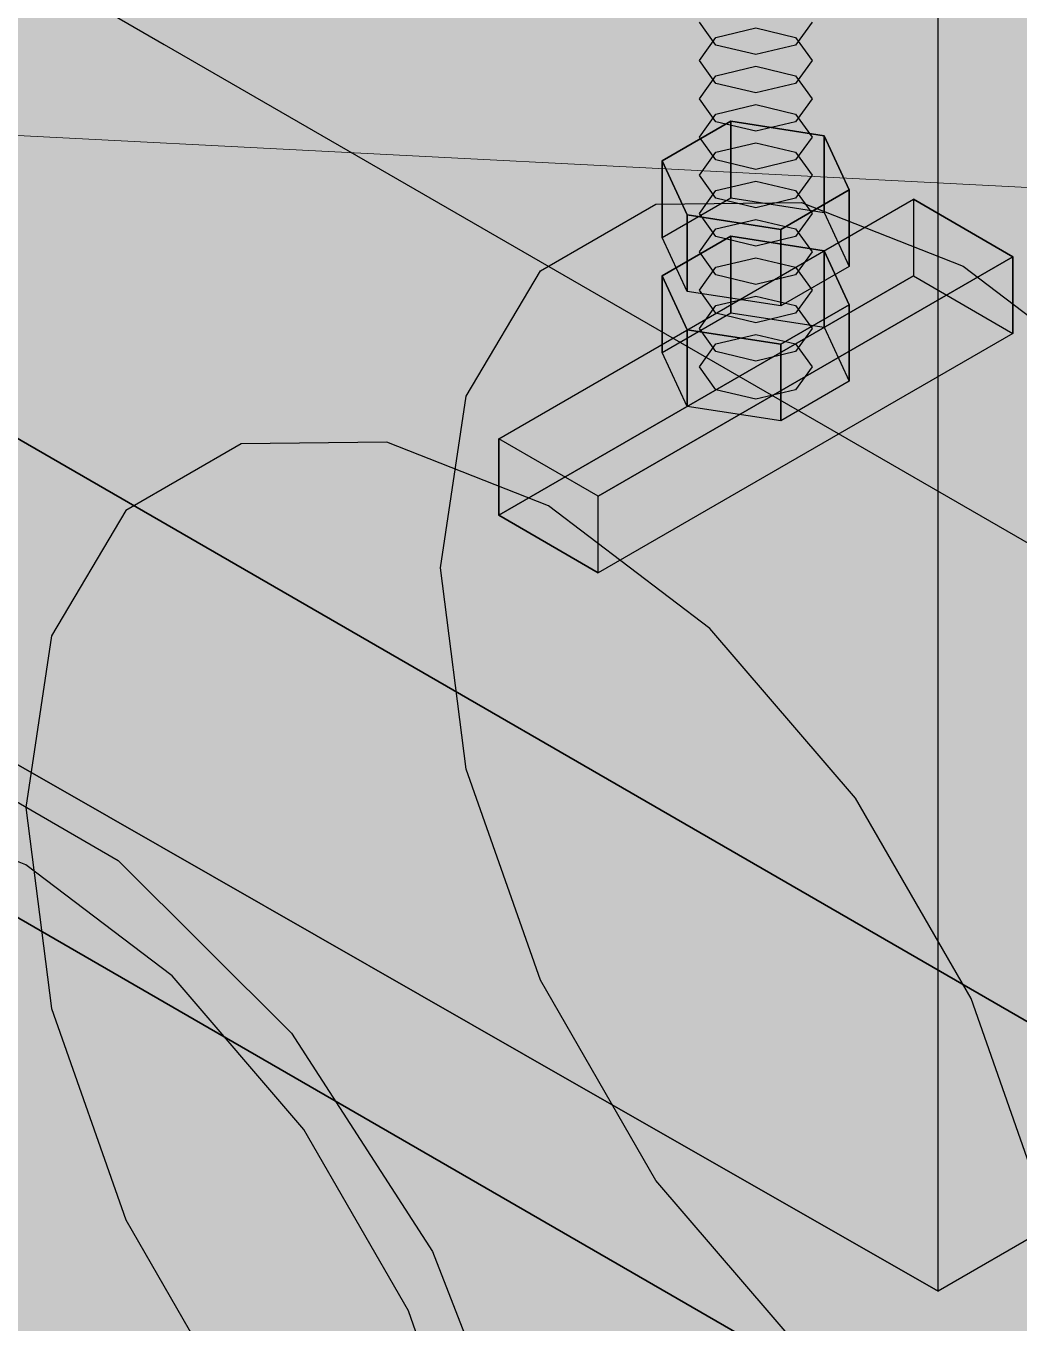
# Model space of a CAD drawing. Header units: metres. Extents: x 0 to 18.2, y -10 to 8.9.
# Drawn here: x 3.0688 to 3.1725, y 5.1132 to 5.2486 of the extents above; entities that cross this region are included whole.
import ezdxf

# ---------------------------------------------------------------- set-up
doc = ezdxf.new("R2010")
doc.units = ezdxf.units.M
doc.header["$LTSCALE"] = 0.25
doc.layers.add('ISO-ARISTAS', color=8, linetype='CONTINUOUS')
doc.layers.add('ISO-CONCRETO-SUP', color=254, linetype='CONTINUOUS', true_color=0xe8e8e8)
doc.layers.add('LLAMADAS', color=30, linetype='CONTINUOUS', lineweight=18)

msp = doc.modelspace()

# ---------------------------------------------------------------- linework, layer by layer
at = {"layer": 'ISO-ARISTAS', "color": 250}
for p, q in [((2.89558, 5.355), (3.08322, 5.24667)), ((2.89558, 5.355), (3.08322, 5.24667)), ((3.16405, 5.1165), (3.16405, 5.3165)), ((3.16405, 5.2165), (3.16405, 5.2665)), ((3.08322, 5.14667), (2.89558, 5.255)), ((2.89558, 5.255), (3.08322, 5.14667)), ((3.14084, 5.2466), (3.13911, 5.249)), ((3.14084, 5.2474), (3.14499, 5.24839)), ((3.14499, 5.24839), (3.14915, 5.2474)), ((3.15087, 5.249), (3.14915, 5.2466)), ((3.13911, 5.245), (3.14084, 5.2474)), ((3.14915, 5.2474), (3.15087, 5.245)), ((3.08322, 5.24667), (3.27085, 5.13833)), ((3.08322, 5.24667), (3.27085, 5.13833)), ((3.14499, 5.24561), (3.14084, 5.2466)), ((3.14915, 5.2466), (3.14499, 5.24561)), ((3.14084, 5.2426), (3.13911, 5.245)), ((3.14084, 5.2434), (3.14499, 5.24439)), ((3.14499, 5.24439), (3.14915, 5.2434)), ((3.15087, 5.245), (3.14915, 5.2426)), ((3.13911, 5.241), (3.14084, 5.2434)), ((3.14915, 5.2434), (3.15087, 5.241)), ((3.14499, 5.24161), (3.14084, 5.2426)), ((3.14915, 5.2426), (3.14499, 5.24161)), ((3.14084, 5.2386), (3.13911, 5.241)), ((3.14084, 5.2394), (3.14499, 5.24039)), ((3.14499, 5.24039), (3.14915, 5.2394)), ((3.15087, 5.241), (3.14915, 5.2386)), ((3.13911, 5.237), (3.14084, 5.2394)), ((3.14915, 5.2394), (3.15087, 5.237)), ((3.14238, 5.23864), (3.13523, 5.23451)), ((3.13523, 5.23451), (3.14238, 5.23864)), ((3.14499, 5.23761), (3.14084, 5.2386)), ((3.15214, 5.23713), (3.14238, 5.23864)), ((3.14238, 5.23864), (3.14238, 5.23064)), ((3.14238, 5.23064), (3.14238, 5.23864)), ((3.14238, 5.23864), (3.15214, 5.23713)), ((3.14915, 5.2386), (3.14499, 5.23761)), ((3.14084, 5.2346), (3.13911, 5.237)), ((3.14084, 5.2354), (3.14499, 5.23639)), ((3.14499, 5.23639), (3.14915, 5.2354)), ((3.15087, 5.237), (3.14915, 5.2346)), ((3.15214, 5.22913), (3.15214, 5.23713)), ((3.15476, 5.23149), (3.15214, 5.23713)), ((3.15214, 5.23713), (3.15214, 5.22913)), ((3.15214, 5.23713), (3.15476, 5.23149)), ((3.13911, 5.233), (3.14084, 5.2354)), ((3.14915, 5.2354), (3.15087, 5.233)), ((3.13523, 5.23451), (3.13523, 5.22651)), ((3.13523, 5.22651), (3.13523, 5.23451)), ((3.13523, 5.23451), (3.13784, 5.22887)), ((3.13784, 5.22887), (3.13523, 5.23451)), ((3.14499, 5.23361), (3.14084, 5.2346)), ((3.14915, 5.2346), (3.14499, 5.23361)), ((3.14084, 5.2306), (3.13911, 5.233)), ((3.14084, 5.2314), (3.14499, 5.23239)), ((3.14499, 5.23239), (3.14915, 5.2314)), ((3.15087, 5.233), (3.14915, 5.2306)), ((3.13523, 5.22651), (3.14238, 5.23064)), ((3.13523, 5.22651), (3.14238, 5.23064)), ((3.13911, 5.229), (3.14084, 5.2314)), ((3.14238, 5.23064), (3.15214, 5.22913)), ((3.14238, 5.23064), (3.15214, 5.22913)), ((3.15476, 5.23149), (3.14761, 5.22736)), ((3.14761, 5.22736), (3.15476, 5.23149)), ((3.14915, 5.2314), (3.15087, 5.229)), ((3.15476, 5.22349), (3.15476, 5.23149)), ((3.15476, 5.23149), (3.15476, 5.22349)), ((3.11815, 5.2055), (3.16145, 5.2305)), ((3.11815, 5.2055), (3.16145, 5.2305)), ((3.1225, 5.22301), (3.13457, 5.22998)), ((3.13457, 5.22998), (3.14978, 5.23015)), ((3.14499, 5.22961), (3.14084, 5.2306)), ((3.14915, 5.2306), (3.14499, 5.22961)), ((3.14978, 5.23015), (3.16664, 5.2235)), ((3.17184, 5.2245), (3.16145, 5.2305)), ((3.16145, 5.2305), (3.16145, 5.2225)), ((3.16145, 5.2305), (3.16145, 5.2225)), ((3.16145, 5.2305), (3.17184, 5.2245)), ((3.13784, 5.22887), (3.13784, 5.22087)), ((3.14761, 5.22736), (3.13784, 5.22887)), ((3.13784, 5.22087), (3.13784, 5.22887)), ((3.13784, 5.22887), (3.14761, 5.22736)), ((3.14084, 5.2266), (3.13911, 5.229)), ((3.14084, 5.2274), (3.14499, 5.22839)), ((3.14499, 5.22839), (3.14915, 5.2274)), ((3.15087, 5.229), (3.14915, 5.2266)), ((3.15214, 5.22913), (3.15476, 5.22349)), ((3.15214, 5.22913), (3.15476, 5.22349)), ((3.14238, 5.22664), (3.13523, 5.22251)), ((3.13523, 5.22251), (3.14238, 5.22664)), ((3.13911, 5.225), (3.14084, 5.2274)), ((3.14499, 5.22561), (3.14084, 5.2266)), ((3.15214, 5.22513), (3.14238, 5.22664)), ((3.14238, 5.22664), (3.14238, 5.21864)), ((3.14238, 5.21864), (3.14238, 5.22664)), ((3.14238, 5.22664), (3.15214, 5.22513)), ((3.14915, 5.2266), (3.14499, 5.22561)), ((3.14761, 5.21936), (3.14761, 5.22736)), ((3.14761, 5.22736), (3.14761, 5.21936)), ((3.14915, 5.2274), (3.15087, 5.225)), ((3.13784, 5.22087), (3.13523, 5.22651)), ((3.13784, 5.22087), (3.13523, 5.22651)), ((3.17184, 5.2245), (3.12854, 5.1995)), ((3.12854, 5.1995), (3.17184, 5.2245)), ((3.14084, 5.2226), (3.13911, 5.225)), ((3.14084, 5.2234), (3.14499, 5.22439)), ((3.14499, 5.22439), (3.14915, 5.2234)), ((3.15087, 5.225), (3.14915, 5.2226)), ((3.15214, 5.21713), (3.15214, 5.22513)), ((3.15476, 5.21949), (3.15214, 5.22513)), ((3.15214, 5.22513), (3.15214, 5.21713)), ((3.15214, 5.22513), (3.15476, 5.21949)), ((3.17184, 5.2165), (3.17184, 5.2245)), ((3.17184, 5.2245), (3.17184, 5.2165)), ((3.11475, 5.20993), (3.1225, 5.22301)), ((3.16145, 5.2225), (3.11815, 5.1975)), ((3.11815, 5.1975), (3.16145, 5.2225)), ((3.13523, 5.22251), (3.13523, 5.21451)), ((3.13523, 5.21451), (3.13523, 5.22251)), ((3.13523, 5.22251), (3.13784, 5.21687)), ((3.13784, 5.21687), (3.13523, 5.22251)), ((3.13911, 5.221), (3.14084, 5.2234)), ((3.14499, 5.22161), (3.14084, 5.2226)), ((3.14915, 5.2226), (3.14499, 5.22161)), ((3.15476, 5.22349), (3.14761, 5.21936)), ((3.15476, 5.22349), (3.14761, 5.21936)), ((3.14915, 5.2234), (3.15087, 5.221)), ((3.16145, 5.2225), (3.17184, 5.2165)), ((3.16145, 5.2225), (3.17184, 5.2165)), ((3.16664, 5.2235), (3.1835, 5.21068)), ((3.22755, 5.11333), (3.03991, 5.22167)), ((3.03991, 5.22167), (3.22755, 5.11333)), ((3.14761, 5.21936), (3.13784, 5.22087)), ((3.14761, 5.21936), (3.13784, 5.22087)), ((3.14084, 5.2186), (3.13911, 5.221)), ((3.14084, 5.2194), (3.14499, 5.22039)), ((3.14499, 5.22039), (3.14915, 5.2194)), ((3.15087, 5.221), (3.14915, 5.2186)), ((3.13523, 5.21451), (3.14238, 5.21864)), ((3.13523, 5.21451), (3.14238, 5.21864)), ((3.13911, 5.217), (3.14084, 5.2194)), ((3.14499, 5.21761), (3.14084, 5.2186)), ((3.14238, 5.21864), (3.15214, 5.21713)), ((3.14238, 5.21864), (3.15214, 5.21713)), ((3.14915, 5.2186), (3.14499, 5.21761)), ((3.15476, 5.21949), (3.14761, 5.21536)), ((3.14761, 5.21536), (3.15476, 5.21949)), ((3.14915, 5.2194), (3.15087, 5.217)), ((3.15476, 5.21149), (3.15476, 5.21949)), ((3.15476, 5.21949), (3.15476, 5.21149)), ((3.15214, 5.21713), (3.15476, 5.21149)), ((3.15214, 5.21713), (3.15476, 5.21149)), ((3.17184, 5.2165), (3.12854, 5.1915)), ((3.17184, 5.2165), (3.12854, 5.1915)), ((3.13784, 5.21687), (3.13784, 5.20887)), ((3.14761, 5.21536), (3.13784, 5.21687)), ((3.13784, 5.20887), (3.13784, 5.21687)), ((3.13784, 5.21687), (3.14761, 5.21536)), ((3.14084, 5.2146), (3.13911, 5.217)), ((3.14084, 5.2154), (3.14499, 5.21639)), ((3.14084, 5.2154), (3.14499, 5.21639)), ((3.14499, 5.21639), (3.14915, 5.2154)), ((3.14499, 5.21639), (3.14915, 5.2154)), ((3.15087, 5.217), (3.14915, 5.2146)), ((3.16405, 5.1665), (3.16405, 5.2165)), ((3.13784, 5.20887), (3.13523, 5.21451)), ((3.13784, 5.20887), (3.13523, 5.21451)), ((3.13911, 5.213), (3.14084, 5.2154)), ((3.13911, 5.213), (3.14084, 5.2154)), ((3.14499, 5.21361), (3.14084, 5.2146)), ((3.14915, 5.2146), (3.14499, 5.21361)), ((3.14761, 5.20736), (3.14761, 5.21536)), ((3.14761, 5.21536), (3.14761, 5.20736)), ((3.14915, 5.2154), (3.15087, 5.213)), ((3.14915, 5.2154), (3.15087, 5.213)), ((3.14084, 5.2106), (3.13911, 5.213)), ((3.14084, 5.2106), (3.13911, 5.213)), ((3.15087, 5.213), (3.14915, 5.2106)), ((3.15087, 5.213), (3.14915, 5.2106)), ((3.14499, 5.20961), (3.14084, 5.2106)), ((3.14499, 5.20961), (3.14084, 5.2106)), ((3.14915, 5.2106), (3.14499, 5.20961)), ((3.14915, 5.2106), (3.14499, 5.20961)), ((3.15476, 5.21149), (3.14761, 5.20736)), ((3.15476, 5.21149), (3.14761, 5.20736)), ((3.11208, 5.192), (3.11475, 5.20993)), ((3.14761, 5.20736), (3.13784, 5.20887)), ((3.14761, 5.20736), (3.13784, 5.20887)), ((3.31993, 5.2065), (3.16405, 5.1165)), ((3.09127, 5.20498), (3.0792, 5.19801)), ((3.10648, 5.20515), (3.09127, 5.20498)), ((3.12334, 5.1985), (3.10648, 5.20515)), ((3.11815, 5.1975), (3.11815, 5.2055)), ((3.12854, 5.1995), (3.11815, 5.2055)), ((3.12854, 5.1995), (3.11815, 5.2055)), ((3.11815, 5.2055), (3.11815, 5.1975)), ((3.12854, 5.1915), (3.12854, 5.1995)), ((3.12854, 5.1915), (3.12854, 5.1995)), ((3.1402, 5.18568), (3.12334, 5.1985)), ((3.0792, 5.19801), (3.07145, 5.18493)), ((3.12854, 5.1915), (3.11815, 5.1975)), ((3.11815, 5.1975), (3.12854, 5.1915)), ((3.11475, 5.17099), (3.11208, 5.192)), ((3.07744, 5.166), (3.03414, 5.19075)), ((3.03414, 5.19075), (3.07744, 5.166)), ((3.07145, 5.18493), (3.06878, 5.167)), ((3.15541, 5.16795), (3.1402, 5.18568)), ((3.05916, 5.17258), (3.07841, 5.16147)), ((3.1225, 5.14895), (3.11475, 5.17099)), ((3.06878, 5.161), (3.05353, 5.16702)), ((3.06878, 5.161), (3.05353, 5.16702)), ((3.06878, 5.167), (3.07145, 5.14599)), ((3.16748, 5.14705), (3.15541, 5.16795)), ((3.12074, 5.14125), (3.07744, 5.166)), ((3.07744, 5.166), (3.12074, 5.14125)), ((3.16405, 5.1165), (3.16405, 5.1665)), ((3.08404, 5.1494), (3.06878, 5.161)), ((3.08404, 5.1494), (3.06878, 5.161)), ((3.07841, 5.16147), (3.0965, 5.14343)), ((3.0978, 5.13336), (3.08404, 5.1494)), ((3.0978, 5.13336), (3.08404, 5.1494)), ((3.13457, 5.12805), (3.1225, 5.14895)), ((3.27085, 5.03833), (3.08322, 5.14667)), ((3.08322, 5.14667), (3.27085, 5.03833)), ((3.17523, 5.12501), (3.16748, 5.14705)), ((3.07145, 5.14599), (3.0792, 5.12395)), ((3.0965, 5.14343), (3.11124, 5.12062)), ((3.16405, 5.1165), (3.12074, 5.14125)), ((3.12074, 5.14125), (3.16405, 5.1165)), ((3.20302, 5.139), (3.16405, 5.1165)), ((3.10872, 5.11445), (3.0978, 5.13336)), ((3.10872, 5.11445), (3.0978, 5.13336)), ((3.14978, 5.11032), (3.13457, 5.12805)), ((3.0792, 5.12395), (3.09127, 5.10305)), ((3.11124, 5.12062), (3.12087, 5.09582)), ((3.11573, 5.09451), (3.10872, 5.11445)), ((3.11573, 5.09451), (3.10872, 5.11445))]:
    msp.add_line(p, q, dxfattribs=at)
at = {"layer": 'ISO-CONCRETO-SUP', "true_color": 0x9e794f}
for points in [[(2.89558, 5.355), (3.08322, 5.24667), (2.89558, 5.555), (3.08322, 5.44667)], [(3.08322, 5.24667), (3.27085, 5.13833), (3.08322, 5.44667), (3.27085, 5.33833)], [(3.03991, 5.22167), (3.22755, 5.11333), (3.03991, 5.42167), (3.22755, 5.31333)], [(2.89558, 5.055), (3.08322, 4.94667), (2.89558, 5.255), (3.08322, 5.14667)], [(3.08322, 4.94667), (3.27085, 4.83833), (3.08322, 5.14667), (3.27085, 5.03833)], [(3.03991, 4.92167), (3.22755, 4.81333), (3.03991, 5.12167), (3.22755, 5.01333)]]:
    msp.add_solid(points, dxfattribs=at)
at = {"layer": 'ISO-CONCRETO-SUP', "true_color": 0xa4a7ab}
msp.add_solid([(3.31993, 5.2065), (3.16405, 5.1165), (3.31993, 5.4065), (3.16405, 5.3165)], dxfattribs=at)
at = {"layer": 'ISO-CONCRETO-SUP', "true_color": 0xb08658}
for points in [[(2.89558, 5.355), (3.08322, 5.24667), (2.85228, 5.33), (3.03991, 5.22167)], [(2.89558, 5.255), (3.08322, 5.14667), (2.85228, 5.23), (3.03991, 5.12167)], [(3.08322, 5.24667), (3.27085, 5.13833), (3.03991, 5.22167), (3.22755, 5.11333)], [(3.08322, 5.14667), (3.27085, 5.03833), (3.03991, 5.12167), (3.22755, 5.01333)]]:
    msp.add_solid(points, dxfattribs=at)
at = {"layer": 'ISO-CONCRETO-SUP', "true_color": 0xa5aab0}
for points in [[(3.07744, 5.266), (3.12074, 5.24125), (3.07744, 5.316), (3.12074, 5.29125)], [(3.03414, 5.24075), (3.07744, 5.216), (3.03414, 5.29075), (3.07744, 5.266)], [(3.12074, 5.24125), (3.16405, 5.2165), (3.12074, 5.29125), (3.16405, 5.2665)], [(3.07744, 5.216), (3.12074, 5.19125), (3.07744, 5.266), (3.12074, 5.24125)], [(3.03414, 5.19075), (3.07744, 5.166), (3.03414, 5.24075), (3.07744, 5.216)], [(3.12074, 5.19125), (3.16405, 5.1665), (3.12074, 5.24125), (3.16405, 5.2165)], [(3.07744, 5.166), (3.12074, 5.14125), (3.07744, 5.216), (3.12074, 5.19125)], [(3.12074, 5.14125), (3.16405, 5.1165), (3.12074, 5.19125), (3.16405, 5.1665)]]:
    msp.add_solid(points, dxfattribs=at)
at = {"layer": 'ISO-CONCRETO-SUP', "true_color": 0x87888d}
for points in [[(3.14084, 5.2154), (3.14499, 5.21639), (3.14084, 5.287), (3.14499, 5.28799)], [(3.14915, 5.2106), (3.14499, 5.20961), (3.14915, 5.2822), (3.14499, 5.28121)]]:
    msp.add_solid(points, dxfattribs=at)
at = {"layer": 'ISO-CONCRETO-SUP', "true_color": 0x8e9095}
for points in [[(3.14499, 5.21639), (3.14915, 5.2154), (3.14499, 5.28799), (3.14915, 5.287)], [(3.14499, 5.20961), (3.14084, 5.2106), (3.14499, 5.28121), (3.14084, 5.2822)]]:
    msp.add_solid(points, dxfattribs=at)
at = {"layer": 'ISO-CONCRETO-SUP', "true_color": 0x696a6e}
for points in [[(3.13911, 5.213), (3.14084, 5.2154), (3.13911, 5.2846), (3.14084, 5.287)], [(3.15087, 5.213), (3.14915, 5.2106), (3.15087, 5.2846), (3.14915, 5.2822)]]:
    msp.add_solid(points, dxfattribs=at)
at = {"layer": 'ISO-CONCRETO-SUP', "true_color": 0x7b7d81}
for points in [[(3.14915, 5.2154), (3.15087, 5.213), (3.14915, 5.287), (3.15087, 5.2846)], [(3.14084, 5.2106), (3.13911, 5.213), (3.14084, 5.2822), (3.13911, 5.2846)]]:
    msp.add_solid(points, dxfattribs=at)
at = {"layer": 'ISO-CONCRETO-SUP', "true_color": 0xb7bcc3}
for points in [[(3.02548, 5.28525), (3.06878, 5.2605), (2.98651, 5.26275), (3.02981, 5.238)], [(3.10775, 5.283), (3.15105, 5.25825), (3.06878, 5.2605), (3.11208, 5.23575)], [(3.19003, 5.28075), (3.23333, 5.256), (3.15105, 5.25825), (3.19436, 5.2335)], [(3.06878, 5.2605), (3.11208, 5.23575), (3.02981, 5.238), (3.07311, 5.21325)], [(3.15105, 5.25825), (3.19436, 5.2335), (3.11208, 5.23575), (3.15538, 5.211)], [(3.02981, 5.238), (3.07311, 5.21325), (2.99084, 5.2155), (3.03414, 5.19075)], [(3.11208, 5.23575), (3.15538, 5.211), (3.07311, 5.21325), (3.11641, 5.1885)], [(3.19436, 5.2335), (3.23766, 5.20875), (3.15538, 5.211), (3.19869, 5.18625)], [(3.07311, 5.21325), (3.11641, 5.1885), (3.03414, 5.19075), (3.07744, 5.166)], [(3.15538, 5.211), (3.19869, 5.18625), (3.11641, 5.1885), (3.15971, 5.16375)], [(3.11641, 5.1885), (3.15971, 5.16375), (3.07744, 5.166), (3.12074, 5.14125)], [(3.19869, 5.18625), (3.24199, 5.1615), (3.15971, 5.16375), (3.20302, 5.139)], [(3.15971, 5.16375), (3.20302, 5.139), (3.12074, 5.14125), (3.16405, 5.1165)]]:
    msp.add_solid(points, dxfattribs=at)
at = {"layer": 'ISO-CONCRETO-SUP', "true_color": 0x7e96ac}
for points in [[(3.11966, 5.21299), (3.10874, 5.20669), (3.19955, 5.25912), (3.18863, 5.25281)], [(3.03977, 5.16687), (3.02885, 5.16056), (3.11966, 5.21299), (3.10874, 5.20669)]]:
    msp.add_solid(points, dxfattribs=at)
at = {"layer": 'ISO-CONCRETO-SUP', "true_color": 0x8faac4}
for points in [[(3.13342, 5.21314), (3.11966, 5.21299), (3.21331, 5.25927), (3.19955, 5.25912)], [(3.05353, 5.16702), (3.03977, 5.16687), (3.13342, 5.21314), (3.11966, 5.21299)], [(3.16393, 5.08711), (3.17769, 5.08726), (3.24382, 5.13323), (3.25758, 5.13338)]]:
    msp.add_solid(points, dxfattribs=at)
at = {"layer": 'ISO-CONCRETO-SUP', "true_color": 0x9cbad6}
for points in [[(3.14867, 5.20712), (3.13342, 5.21314), (3.22856, 5.25325), (3.21331, 5.25927)], [(3.06878, 5.161), (3.05353, 5.16702), (3.14867, 5.20712), (3.13342, 5.21314)], [(3.14867, 5.09312), (3.16393, 5.08711), (3.22856, 5.13925), (3.24382, 5.13323)]]:
    msp.add_solid(points, dxfattribs=at)
at = {"layer": 'ISO-CONCRETO-SUP', "true_color": 0x687c8e}
for points in [[(3.10874, 5.20669), (3.10173, 5.19484), (3.18863, 5.25281), (3.18162, 5.24097)], [(3.02885, 5.16056), (3.02183, 5.14872), (3.10874, 5.20669), (3.10173, 5.19484)]]:
    msp.add_solid(points, dxfattribs=at)
at = {"layer": 'ISO-CONCRETO-SUP', "true_color": 0xa5c4e1}
for points in [[(3.16393, 5.19553), (3.14867, 5.20712), (3.24382, 5.24165), (3.22856, 5.25325)], [(3.08404, 5.1494), (3.06878, 5.161), (3.16393, 5.19553), (3.14867, 5.20712)], [(3.13342, 5.10472), (3.14867, 5.09312), (3.21331, 5.15085), (3.22856, 5.13925)]]:
    msp.add_solid(points, dxfattribs=at)
at = {"layer": 'ISO-CONCRETO-SUP', "true_color": 0xa7c7e4}
for points in [[(3.17769, 5.17949), (3.16393, 5.19553), (3.25758, 5.22561), (3.24382, 5.24165)], [(3.0978, 5.13336), (3.08404, 5.1494), (3.17769, 5.17949), (3.16393, 5.19553)], [(3.11966, 5.12076), (3.13342, 5.10472), (3.19955, 5.16689), (3.21331, 5.15085)], [(3.03977, 5.07464), (3.05353, 5.0586), (3.11966, 5.12076), (3.13342, 5.10472)]]:
    msp.add_solid(points, dxfattribs=at)
at = {"layer": 'ISO-CONCRETO-SUP', "true_color": 0x7990a6}
for points in [[(3.10173, 5.19484), (3.09931, 5.17863), (3.18162, 5.24097), (3.1792, 5.22475)], [(3.02183, 5.14872), (3.01942, 5.1325), (3.10173, 5.19484), (3.09931, 5.17863)], [(3.11573, 5.05928), (3.11815, 5.0755), (3.19562, 5.10541), (3.19804, 5.12162)]]:
    msp.add_solid(points, dxfattribs=at)
at = {"layer": 'ISO-CONCRETO-SUP', "true_color": 0x42444a}
for points in [[(3.13523, 5.22651), (3.14238, 5.23064), (3.13523, 5.23451), (3.14238, 5.23864)], [(3.15476, 5.22349), (3.14761, 5.21936), (3.15476, 5.23149), (3.14761, 5.22736)], [(3.13523, 5.21451), (3.14238, 5.21864), (3.13523, 5.22251), (3.14238, 5.22664)], [(3.15476, 5.21149), (3.14761, 5.20736), (3.15476, 5.21949), (3.14761, 5.21536)]]:
    msp.add_solid(points, dxfattribs=at)
at = {"layer": 'ISO-CONCRETO-SUP', "true_color": 0x52545b}
for points in [[(3.13784, 5.22887), (3.13523, 5.23451), (3.14238, 5.23864)], [(3.13784, 5.22887), (3.14238, 5.23864), (3.15214, 5.23713)], [(3.13784, 5.22887), (3.15214, 5.23713), (3.15476, 5.23149)], [(3.13784, 5.22087), (3.13523, 5.22651), (3.14238, 5.23064)], [(3.13784, 5.22887), (3.15476, 5.23149), (3.14761, 5.22736)], [(3.13784, 5.22087), (3.14238, 5.23064), (3.15214, 5.22913)], [(3.13784, 5.22087), (3.15214, 5.22913), (3.15476, 5.22349)], [(3.13784, 5.21687), (3.13523, 5.22251), (3.14238, 5.22664)], [(3.13784, 5.21687), (3.14238, 5.22664), (3.15214, 5.22513)], [(3.13784, 5.21687), (3.15214, 5.22513), (3.15476, 5.21949)], [(3.13784, 5.22087), (3.15476, 5.22349), (3.14761, 5.21936)], [(3.13784, 5.20887), (3.13523, 5.21451), (3.14238, 5.21864)], [(3.13784, 5.21687), (3.15476, 5.21949), (3.14761, 5.21536)], [(3.13784, 5.20887), (3.14238, 5.21864), (3.15214, 5.21713)], [(3.13784, 5.20887), (3.15214, 5.21713), (3.15476, 5.21149)], [(3.13784, 5.20887), (3.15476, 5.21149), (3.14761, 5.20736)]]:
    msp.add_solid(points, dxfattribs=at)
at = {"layer": 'ISO-CONCRETO-SUP', "true_color": 0x4e5057}
for points in [[(3.14238, 5.23064), (3.15214, 5.22913), (3.14238, 5.23864), (3.15214, 5.23713)], [(3.14761, 5.21936), (3.13784, 5.22087), (3.14761, 5.22736), (3.13784, 5.22887)], [(3.14238, 5.21864), (3.15214, 5.21713), (3.14238, 5.22664), (3.15214, 5.22513)], [(3.14761, 5.20736), (3.13784, 5.20887), (3.14761, 5.21536), (3.13784, 5.21687)]]:
    msp.add_solid(points, dxfattribs=at)
at = {"layer": 'ISO-CONCRETO-SUP', "true_color": 0x404248}
for points in [[(3.15214, 5.22913), (3.15476, 5.22349), (3.15214, 5.23713), (3.15476, 5.23149)], [(3.13784, 5.22087), (3.13523, 5.22651), (3.13784, 5.22887), (3.13523, 5.23451)], [(3.15214, 5.21713), (3.15476, 5.21149), (3.15214, 5.22513), (3.15476, 5.21949)], [(3.13784, 5.20887), (3.13523, 5.21451), (3.13784, 5.21687), (3.13523, 5.22251)]]:
    msp.add_solid(points, dxfattribs=at)
at = {"layer": 'ISO-CONCRETO-SUP', "true_color": 0xa56923}
msp.add_solid([(3.1225, 5.22301), (3.13457, 5.22998), (3.0792, 5.19801), (3.09127, 5.20498)], dxfattribs=at)
at = {"layer": 'ISO-CONCRETO-SUP', "true_color": 0xbc7727}
msp.add_solid([(3.13457, 5.22998), (3.14978, 5.23015), (3.09127, 5.20498), (3.10648, 5.20515)], dxfattribs=at)
at = {"layer": 'ISO-CONCRETO-SUP', "true_color": 0xcd822b}
msp.add_solid([(3.14978, 5.23015), (3.16664, 5.2235), (3.10648, 5.20515), (3.12334, 5.1985)], dxfattribs=at)
at = {"layer": 'ISO-CONCRETO-SUP', "true_color": 0xab6d24}
for points in [[(3.16145, 5.2225), (3.11815, 5.1975), (3.16145, 5.2305), (3.11815, 5.2055)], [(3.17184, 5.2165), (3.12854, 5.1915), (3.17184, 5.2245), (3.12854, 5.1995)]]:
    msp.add_solid(points, dxfattribs=at)
at = {"layer": 'ISO-CONCRETO-SUP', "true_color": 0xd4862c}
for points in [[(3.16145, 5.2305), (3.17184, 5.2245), (3.11815, 5.2055), (3.12854, 5.1995)], [(3.16145, 5.2225), (3.17184, 5.2165), (3.11815, 5.1975), (3.12854, 5.1915)]]:
    msp.add_solid(points, dxfattribs=at)
at = {"layer": 'ISO-CONCRETO-SUP', "true_color": 0xbf7928}
for points in [[(3.16145, 5.2225), (3.17184, 5.2165), (3.16145, 5.2305), (3.17184, 5.2245)], [(3.11815, 5.1975), (3.12854, 5.1915), (3.11815, 5.2055), (3.12854, 5.1995)]]:
    msp.add_solid(points, dxfattribs=at)
at = {"layer": 'ISO-CONCRETO-SUP', "true_color": 0x8ba5be}
for points in [[(3.09931, 5.17863), (3.10173, 5.15962), (3.1792, 5.22475), (3.18162, 5.20574)], [(3.01942, 5.1325), (3.02183, 5.11349), (3.09931, 5.17863), (3.10173, 5.15962)], [(3.11815, 5.0755), (3.11573, 5.09451), (3.19804, 5.12162), (3.19562, 5.14063)]]:
    msp.add_solid(points, dxfattribs=at)
at = {"layer": 'ISO-CONCRETO-SUP', "true_color": 0x88571c}
msp.add_solid([(3.11475, 5.20993), (3.1225, 5.22301), (3.07145, 5.18493), (3.0792, 5.19801)], dxfattribs=at)
at = {"layer": 'ISO-CONCRETO-SUP', "true_color": 0xd8892d}
msp.add_solid([(3.16664, 5.2235), (3.1835, 5.21068), (3.12334, 5.1985), (3.1402, 5.18568)], dxfattribs=at)
at = {"layer": 'ISO-CONCRETO-SUP', "true_color": 0x96989e}
for points in [[(3.14499, 5.213), (3.14084, 5.2154), (3.14499, 5.21639)], [(3.14499, 5.213), (3.14499, 5.21639), (3.14915, 5.2154)], [(3.14499, 5.213), (3.13911, 5.213), (3.14084, 5.2154)], [(3.14499, 5.213), (3.14915, 5.2154), (3.15087, 5.213)], [(3.14499, 5.213), (3.14084, 5.2106), (3.13911, 5.213)], [(3.14499, 5.213), (3.14499, 5.20961), (3.14084, 5.2106)], [(3.14499, 5.213), (3.15087, 5.213), (3.14915, 5.2106)], [(3.14499, 5.213), (3.14915, 5.2106), (3.14499, 5.20961)]]:
    msp.add_solid(points, dxfattribs=at)
at = {"layer": 'ISO-CONCRETO-SUP', "true_color": 0xc9c7c0}
msp.add_solid([(3.48014, 5.2125), (3.80181, 5.02679), (3.15538, 5.025), (3.47705, 4.83929)], dxfattribs=at)
at = {"layer": 'ISO-CONCRETO-SUP', "true_color": 0xdb8b2e}
for points in [[(3.1835, 5.21068), (3.19871, 5.19295), (3.1402, 5.18568), (3.15541, 5.16795)], [(3.14978, 5.11032), (3.13457, 5.12805), (3.10648, 5.08532), (3.09127, 5.10305)]]:
    msp.add_solid(points, dxfattribs=at)
at = {"layer": 'ISO-CONCRETO-SUP', "true_color": 0x9f6521}
msp.add_solid([(3.11208, 5.192), (3.11475, 5.20993), (3.06878, 5.167), (3.07145, 5.18493)], dxfattribs=at)
at = {"layer": 'ISO-CONCRETO-SUP', "true_color": 0x99b7d2}
for points in [[(3.10173, 5.15962), (3.10874, 5.13968), (3.18162, 5.20574), (3.18863, 5.1858)], [(3.11573, 5.09451), (3.10872, 5.11445), (3.19562, 5.14063), (3.18861, 5.16057)], [(3.02183, 5.11349), (3.02885, 5.09355), (3.10173, 5.15962), (3.10874, 5.13968)]]:
    msp.add_solid(points, dxfattribs=at)
at = {"layer": 'ISO-CONCRETO-SUP', "true_color": 0xd6882d}
for points in [[(3.19871, 5.19295), (3.21078, 5.17205), (3.15541, 5.16795), (3.16748, 5.14705)], [(3.13457, 5.12805), (3.1225, 5.14895), (3.09127, 5.10305), (3.0792, 5.12395)]]:
    msp.add_solid(points, dxfattribs=at)
at = {"layer": 'ISO-CONCRETO-SUP', "true_color": 0xb67426}
msp.add_solid([(3.11475, 5.17099), (3.11208, 5.192), (3.07145, 5.14599), (3.06878, 5.167)], dxfattribs=at)
at = {"layer": 'ISO-CONCRETO-SUP', "true_color": 0xa3c2df}
for points in [[(3.10874, 5.13968), (3.11966, 5.12076), (3.18863, 5.1858), (3.19955, 5.16689)], [(3.10872, 5.11445), (3.0978, 5.13336), (3.18861, 5.16057), (3.17769, 5.17949)], [(3.02885, 5.09355), (3.03977, 5.07464), (3.10874, 5.13968), (3.11966, 5.12076)]]:
    msp.add_solid(points, dxfattribs=at)
at = {"layer": 'ISO-CONCRETO-SUP', "true_color": 0x3559aa}
msp.add_solid([(3.03944, 5.13897), (3.02019, 5.15008), (3.07841, 5.16147), (3.05916, 5.17258)], dxfattribs=at)
at = {"layer": 'ISO-CONCRETO-SUP', "true_color": 0xc9802a}
for points in [[(3.21078, 5.17205), (3.21853, 5.15001), (3.16748, 5.14705), (3.17523, 5.12501)], [(3.1225, 5.14895), (3.11475, 5.17099), (3.0792, 5.12395), (3.07145, 5.14599)]]:
    msp.add_solid(points, dxfattribs=at)
at = {"layer": 'ISO-CONCRETO-SUP', "true_color": 0x91adc7}
for points in [[(3.06878, 5.104), (3.05353, 5.16702), (3.03977, 5.16687)], [(3.06878, 5.104), (3.06878, 5.161), (3.05353, 5.16702)], [(3.06878, 5.104), (3.03977, 5.16687), (3.02885, 5.16056)], [(3.06878, 5.104), (3.02885, 5.16056), (3.02183, 5.14872)], [(3.06878, 5.104), (3.08404, 5.1494), (3.06878, 5.161)], [(3.06878, 5.104), (3.0978, 5.13336), (3.08404, 5.1494)], [(3.06878, 5.104), (3.02183, 5.14872), (3.01942, 5.1325)], [(3.06878, 5.104), (3.10872, 5.11445), (3.0978, 5.13336)], [(3.06878, 5.104), (3.01942, 5.1325), (3.02183, 5.11349)], [(3.06878, 5.104), (3.11573, 5.09451), (3.10872, 5.11445)], [(3.06878, 5.104), (3.02183, 5.11349), (3.02885, 5.09355)]]:
    msp.add_solid(points, dxfattribs=at)
at = {"layer": 'ISO-CONCRETO-SUP', "true_color": 0x375cb0}
msp.add_solid([(3.05752, 5.12093), (3.03944, 5.13897), (3.0965, 5.14343), (3.07841, 5.16147)], dxfattribs=at)
at = {"layer": 'ISO-CONCRETO-SUP', "true_color": 0x375bae}
msp.add_solid([(3.07227, 5.09812), (3.05752, 5.12093), (3.11124, 5.12062), (3.0965, 5.14343)], dxfattribs=at)
at = {"layer": 'ISO-CONCRETO-SUP', "true_color": 0x3356a4}
msp.add_solid([(3.08189, 5.07332), (3.07227, 5.09812), (3.12087, 5.09582), (3.11124, 5.12062)], dxfattribs=at)
at = {"layer": 'LLAMADAS'}
msp.add_line((6.24, 5.0735), (2.72237, 5.255), dxfattribs=at)

doc.saveas('drawing.dxf')
